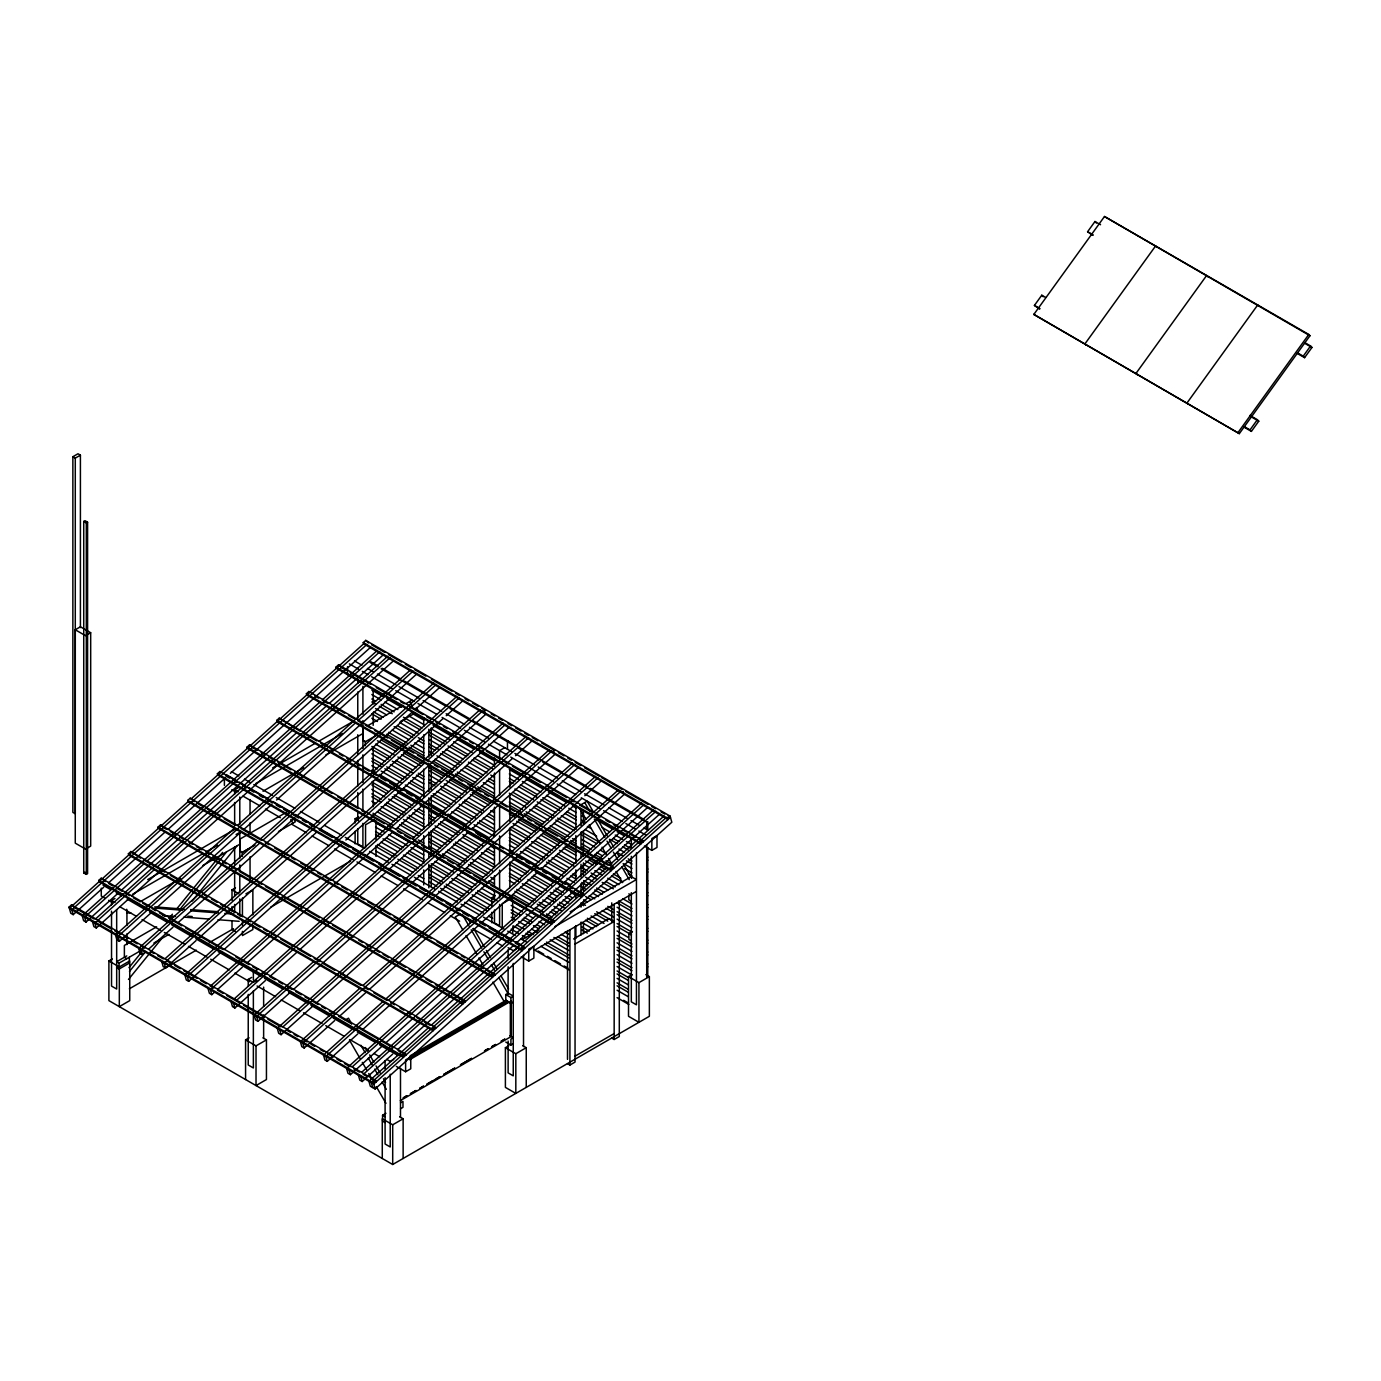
<?xml version="1.0" encoding="UTF-8"?>
<svg xmlns="http://www.w3.org/2000/svg" width="1381" height="1381" viewBox="0 0 1381 1381"><rect width="100%" height="100%" fill="white"/><g stroke="black" fill="none" stroke-linecap="round" stroke-linejoin="round"><path stroke-width="1.5" d="M1039.513 309.051L1034.421 305.425L1041.775 295.223L1045.486 297.381M1092.716 235.34L1087.607 231.715L1094.978 221.512L1100.553 224.723M1033.834 314.419L1104.489 216.506L1308.791 334.461L1309.965 335.738L1239.327 433.634L1033.834 314.419L1239.327 433.634M1238.153 432.374L1308.791 334.461M1257.366 419.703L1258.764 421.188L1251.393 431.39L1250.012 429.905L1257.366 419.703L1249.943 415.405M1310.569 345.975L1311.95 347.46L1304.596 357.662L1303.215 356.177L1310.569 345.975L1304.993 342.764M128.985 967.649L141.19 952.614M169.69 917.536L172.401 914.205M176.475 909.199L222.617 852.405M129.486 971.395L145.644 951.509M179.306 910.079L226.432 852.077M128.485 979.422L162.354 937.751M192.149 901.068L236.859 846.052M103.661 887.258L73.193 914.654L70.776 913.255L69.05 907.11L71.519 904.883L375.874 1080.598L376.219 1081.824L370.609 1078.596M98.724 880.439L403.062 1056.154L403.407 1057.38L99.069 881.665L98.724 880.439L101.193 878.212L405.548 1053.927L405.893 1055.153M128.398 853.769L432.736 1029.484L433.082 1030.709L128.726 854.994L128.398 853.769L130.867 851.542L435.205 1027.257L435.55 1028.482M158.055 827.098L462.411 1002.813L462.756 1004.039L158.401 828.324L158.055 827.098L160.524 824.871L464.879 1000.586L465.224 1001.812M187.73 800.41L492.085 976.125L492.43 977.368L188.075 801.653L187.73 800.41L190.198 798.201L494.553 973.916L494.899 975.141L487.424 970.826M217.404 773.74L521.742 949.455L522.087 950.68L217.749 774.965L217.404 773.74L219.872 771.53L524.228 947.245L524.573 948.471M247.078 747.069L551.416 922.784L551.761 924.01L247.406 748.295L247.078 747.069L249.547 744.842L553.885 920.557L554.23 921.8L541.162 914.239M276.735 720.399L581.09 896.114L581.436 897.339L277.08 721.624L276.735 720.399L279.204 718.172L583.559 893.887L583.904 895.112M306.409 693.728L610.765 869.443L611.11 870.669L306.755 694.954L306.409 693.728L308.878 691.501L613.233 867.216L613.578 868.442M336.084 667.058L640.421 842.773L640.767 843.998L336.429 668.283L336.084 667.058L338.552 664.831L642.907 840.546L643.253 841.771L639.507 839.613M363.272 642.597L667.627 818.312L667.972 819.554L363.617 643.822L363.272 642.597L365.758 640.387L670.096 816.102L671.822 822.23L375.114 1088.97L370.298 1086.191L368.917 1081.271M71.001 906.903L188.075 801.653M191.286 798.77L364.498 643.045M73.417 908.284L366.897 644.444M108.46 882.925L164.598 832.467M167.809 829.584L225.552 777.676M230.351 773.343L369.884 647.913M319.581 702.359L82.221 915.741L83.602 920.661L86.019 922.059L118.093 893.214M322.791 699.476L377.324 650.451M143.987 863.798L84.638 917.139L86.019 922.059M147.18 860.915L379.74 651.849M121.304 890.331L296.121 733.173M299.314 730.29L326.589 705.795M329.8 702.912L382.71 655.319M95.703 918.797L387.595 656.389M154.24 869.719L94.909 923.06L96.29 927.98L128.364 899.152M157.451 866.836L389.994 657.788M131.575 896.269L392.981 661.257M234.269 828.324L115.59 935.006L116.971 939.926L119.387 941.324L151.461 912.478M237.48 825.441L410.692 669.716M355.366 723.023L118.006 936.404L119.387 941.324M358.577 720.14L413.109 671.114M154.672 909.596L241.278 831.742M244.472 828.859L271.746 804.346M276.563 800.031L416.078 674.584M140.292 946.9L257.367 841.65M260.577 838.768L433.789 683.06M142.709 948.298L259.783 843.049M262.994 840.166L436.206 684.458M138.687 948.35L140.068 953.27L142.485 954.651L145.696 951.768M148.906 948.885L172.953 927.255M177.769 922.94L294.844 817.69M298.054 814.807L411.918 712.441M415.129 709.558L439.175 687.928M164.995 958.794L456.887 696.404M459.303 697.785L164.201 963.075L165.582 967.995L196.05 940.599M199.261 937.716L316.335 832.467M319.546 829.584L443.042 718.569M446.253 715.686L462.29 701.255M479.984 709.73L184.899 975.021L186.262 979.94L188.679 981.321L220.753 952.493M424.658 763.037L187.298 976.419L188.679 981.321M427.868 760.154L482.401 711.129M223.964 949.61L341.038 844.361M345.854 840.028L485.387 714.598L484.006 709.679M211.207 985.482L503.081 723.074M212.001 988.313L329.092 883.063M332.286 880.18L505.498 724.455M207.996 988.364L209.377 993.267L211.776 994.665L214.987 991.782M218.198 988.9L242.262 967.27M247.061 962.954L364.135 857.687M367.346 854.804L393.015 831.742M396.209 828.859L508.484 727.942M234.304 998.808L409.104 841.65M412.315 838.768L526.196 736.401M236.703 1000.207L528.595 737.799M231.093 1001.691L232.474 1006.611L234.874 1008.009L265.359 980.614M270.158 976.281L297.433 951.768M300.644 948.885L385.644 872.481M388.838 869.598L512.334 758.566M515.545 755.683L531.581 741.269M255.796 1013.585L313.539 961.677M316.732 958.794L549.293 749.745M258.212 1014.983L375.287 909.734M378.498 906.851L551.692 751.126M254.19 1015.035L255.571 1019.938L257.988 1021.336L290.062 992.507M293.273 989.625L410.347 884.375M413.54 881.492L468.073 832.467M471.284 829.584L554.679 754.613L553.298 749.693M455.316 868.321L277.288 1028.362L278.669 1033.281L281.085 1034.68L313.159 1005.834M458.527 865.438L572.39 763.072M282.915 1026.877L574.807 764.47M316.37 1002.951L577.776 767.94M359.733 988.364L300.385 1041.706L301.766 1046.625L304.183 1048.006L334.651 1020.611M362.944 985.482L595.487 776.415M480.83 883.063L302.802 1043.104L304.183 1048.006M484.023 880.18L597.904 777.814M339.467 1016.295L366.725 991.782M369.935 988.9L581.643 798.581M584.836 795.698L600.873 781.283M325.087 1053.599L382.83 1001.691M386.041 998.808L560.841 841.65M564.052 838.768L618.584 789.742M327.504 1054.998L385.247 1003.089M388.458 1000.207L621.001 791.14M323.482 1055.032L324.863 1059.952L327.28 1061.35L357.748 1033.955M362.564 1029.622L479.639 924.372M482.849 921.49L537.382 872.481M540.575 869.581L623.988 794.61L623.055 791.348M348.202 1066.926L641.682 803.086M352.207 1066.892L527.024 909.734M530.235 906.851L644.098 804.484M346.596 1068.376L347.96 1073.296L350.377 1074.677L382.451 1045.849M385.662 1042.966L647.085 807.954M361.632 1072.329L536.432 915.171M539.643 912.289L653.506 809.922M364.032 1073.71L655.923 811.303M358.421 1075.212L359.802 1080.115L362.202 1081.513L392.687 1054.117M397.486 1049.784L512.955 945.985M516.166 943.102L543.441 918.589M546.634 915.707L658.91 814.773M370.522 1079.821L428.265 1027.93M431.459 1025.03L606.276 867.889M609.487 865.007L664.019 815.981M372.939 1081.219L666.436 817.379M375.114 1088.97L373.405 1082.825L375.874 1080.598M403.062 1056.154L405.548 1053.927M432.736 1029.484L435.205 1027.257M462.411 1002.813L464.879 1000.586M492.085 976.125L494.553 973.916M521.742 949.455L524.228 947.245M551.416 922.784L553.885 920.557M581.09 896.114L583.559 893.887M610.765 869.443L613.233 867.216M640.421 842.773L642.907 840.546M667.627 818.312L670.096 816.102M80.409 455.16L75.282 458.129L75.282 813.772L72.865 812.373L72.865 456.731L77.992 453.762L80.409 455.16L80.409 627.595M83.74 521.448L85.035 520.706L87.59 522.191L87.59 873.638L86.312 874.38L83.74 872.896L83.74 521.448L86.312 522.933L87.59 522.191M75.264 629.771L80.409 626.801L90.68 632.722L90.68 846.121L85.536 849.073L75.264 843.152L75.264 629.771L85.536 635.692L90.68 632.722M83.74 872.896L85.035 872.153M234.649 794.04L234.649 789.811L238.067 787.826M272.678 767.853L315.213 743.289M318.925 741.148L354.071 720.865M255.606 783.631L342.557 733.432M367.329 725.94L402.769 705.501M405.945 703.654L412.09 700.115M263.011 791.227L303.699 767.715M325.899 754.906L362.91 733.535M365.499 741.683L362.91 740.354L365.309 741.752L376.322 735.434M400.386 721.538L414.835 713.2M111.533 904.762L111.533 900.481L114.968 898.513M147.698 879.611L234.649 829.411M132.49 894.318L202.783 853.734M206.494 851.594L217.594 845.189M236.082 834.504L239.793 832.363L239.793 858.55M286.558 812.183L239.949 839.096L239.949 850.955L242.383 852.353L255.019 845.068M139.895 901.897L180.583 878.402M202.783 865.576L239.793 844.223M239.949 850.955L242.193 852.44L250.772 847.485M278.479 831.517L295.327 821.799L293.204 818.122M156.623 926.806L124.376 945.415L124.376 957.275L126.81 958.69M169.673 919.263L173.402 917.122M645.894 974.606L649.363 976.609L649.363 1016.295L392.705 1164.494L108.892 1000.621L108.892 960.934L112.362 958.932M232.008 900.291L232.008 889.847L235.478 887.845M355.124 822.955L355.124 818.778L358.594 816.758M126.776 955.876L116.677 961.728L119.077 963.109L140.051 951.043M153.878 943.05L168.931 934.367M508.432 741.165L507.466 741.735L507.466 749.141M119.318 966.959L129.745 960.934L129.745 1000.621L119.318 1006.645L119.318 966.959L108.892 960.934M245.904 893.87L252.861 889.847L252.861 914.913M374.251 819.779L365.551 824.785L365.551 847.779M116.677 967.649L119.077 969.048L129.348 963.109L129.348 957.188M504.721 747.673L499.594 750.625L499.594 758.532M129.348 988.813L196.309 950.163M209.325 942.636L233.493 928.688M270.693 907.213L350.67 861.036M258.506 969.03L253.362 972L253.362 979.906M248.235 985.827L248.235 979.405L251.653 977.42M256.78 980.389L253.362 982.374L248.235 979.405M579.985 805.33L587.167 801.187L593.519 812.201M460.046 914.187L455.281 916.932L462.808 929.965M245.576 1079.545L245.576 1039.858L249.063 1037.839M491.809 906.04L491.809 897.685L495.296 895.682M256.02 1045.866L266.447 1039.858L266.447 1079.545L256.02 1085.57L256.02 1045.866L245.576 1039.858M512.679 897.685L502.252 903.709L502.252 928.774M542.768 762.105L646.809 822.178L647.775 821.609L647.775 830.085L643.995 828.065M345.302 1020.024L348.478 1018.194L351.654 1023.701M646.809 848.849L647.775 848.297M651.849 850.385L656.993 847.433L656.993 835.574L651.849 838.543L651.849 850.385L644.426 846.104M646.809 857.739L647.775 857.187M646.809 860.708L647.775 860.139M522.087 939.632L538.745 930.017M570.18 911.857L631.238 876.607L636.365 879.576L554.972 926.565M646.809 869.598L647.775 869.029M646.809 872.568L647.775 871.998M516.684 948.678L513.249 950.646L508.122 947.694M646.809 881.458L647.775 880.888M646.809 884.41L647.775 883.857M534.62 950.18L636.365 891.436M631.376 895.181L628.804 893.887M528.733 961.072L533.877 958.103L533.877 946.261L528.733 949.213L528.733 961.072L521.276 956.757M646.809 893.317L647.775 892.747M646.809 896.269L647.775 895.717M573.633 938.959L609.038 918.52L614.165 921.49L575.048 944.069M646.809 905.159L647.775 904.607M646.809 908.128L647.775 907.559M505.791 994.562L508.208 993.163L513.335 996.133L510.918 997.531L505.791 994.562L505.791 1000.483L510.918 1003.452L513.335 1002.054M393.637 1059.4L390.219 1061.385L386.801 1059.4M646.809 917.019L647.775 916.449M410.14 1055.792L506.275 1000.207M409.225 1057.397L507.19 1000.742M646.809 919.988L647.775 919.418M408.655 1059.21L508.484 1001.484L408.586 1059.158M409.57 1059.745L509.399 1002.019M631.324 940.858L628.907 939.46L628.907 933.539L632.429 931.502M646.809 928.878L647.775 928.308M646.809 931.83L647.775 931.277M405.617 1071.76L410.761 1068.79L410.761 1056.931L405.617 1059.9L405.617 1071.76L396.33 1066.391M646.809 940.72L647.775 940.168M646.809 943.689L647.775 943.137M646.809 952.579L647.775 952.027M646.809 955.548L647.775 954.979M410.502 1093.7L416.044 1090.489L410.433 1093.666M427.143 1084.085L440.073 1076.593L436.327 1078.699M443.784 1074.47L454.867 1068.048L443.733 1074.435M488.149 1048.818L484.455 1050.941L488.132 1048.8M427.074 1084.05L432.633 1080.84M400.335 1100.64L511.246 1036.51L511.246 1000.949M400.576 1102.832L402.976 1101.434L402.976 1107.355L400.576 1108.753M384.988 1122.563L382.572 1121.165L382.572 1115.244L385.938 1113.293M646.809 964.439L647.775 963.869M526.247 1087.382L526.247 1047.696L515.821 1053.72L515.821 1093.407L505.394 1087.382L505.394 1047.696L508.864 1045.676M649.363 976.609L638.937 982.633L638.937 1022.32L628.51 1016.295L628.51 976.609L631.98 974.606M505.791 1042.068L510.918 1045.037L513.335 1043.639M646.809 967.408L647.775 966.838M646.809 976.298L647.775 975.728M382.278 1158.469L382.278 1118.765L392.705 1124.79L403.131 1118.765L403.131 1158.469M575.048 1056.154L614.165 1033.575M567.505 1063.646L569.921 1065.044L575.048 1062.075L575.048 926.824M611.748 1038.098L614.165 1039.496L619.292 1036.527L619.292 901.292M146.265 906.229L150.494 906.557M154.707 906.885L184.277 909.13M190.613 909.613L218.077 911.702M226.519 912.34L230.748 912.668M155.035 908.111L182.516 910.2M190.958 910.839L218.44 912.945M224.792 913.411L233.251 914.067M187.971 916.224L192.201 916.535M130.971 913.1L126.724 912.772L126.724 909.25M162.803 915.517L175.525 916.483M184.018 917.122L209.463 919.073M217.956 919.711L239.172 921.317M1309.965 335.738L1104.489 216.506M1304.51 343.179L1311.95 347.46M1087.607 231.715L1093.182 234.925M1297.639 352.966L1303.215 356.177M1297.156 353.381L1304.596 357.662M1251.324 416.889L1258.764 421.188M1034.421 305.425L1039.997 308.654M1244.436 426.677L1250.012 429.905M1243.97 427.092L1251.393 431.39M72.865 456.731L75.282 458.129M368.503 642.994L365.758 640.387M371.696 644.841L384.764 652.384M388.493 654.542L401.578 662.086M405.306 664.244L410.899 667.472M414.645 669.63L425.849 676.103M431.442 679.331L451.984 691.19M455.713 693.348L459.459 695.506M465.052 698.734L468.78 700.892M472.526 703.05L478.119 706.295M481.865 708.436L485.594 710.594M491.187 713.839L494.933 715.997M498.662 718.155L502.391 720.295M508.001 723.54L511.73 725.698M515.476 727.856L521.069 731.084M524.797 733.242L528.543 735.4M532.272 737.558L537.882 740.786M541.611 742.943L554.679 750.487M558.407 752.645L564.018 755.873M567.746 758.031L571.475 760.189M575.221 762.347L580.814 765.575M584.56 767.732L599.509 776.364M601.356 777.434L621.899 789.293M625.628 791.451L648.034 804.381M651.78 806.539L655.509 808.696M661.102 811.924L664.848 814.082M668.024 815.929L670.441 817.328L373.75 1084.05L69.395 908.335M370.954 661.792L378.377 666.091M382.105 668.231L400.68 678.951M404.391 681.092L469.419 718.638M473.131 720.796L562.309 772.272M566.037 774.413L586.459 786.221M590.188 788.361L644.064 819.468M369.97 662.362L377.41 666.643M381.121 668.784L446.149 706.33M449.861 708.488L514.889 746.016M518.6 748.174L539.039 759.964M354.485 660.929L361.908 665.21M367.467 668.421L373.043 671.632M377.41 674.049L395.984 684.786M399.005 686.633L419.41 698.406M423.121 700.547L441.661 711.267M446.149 713.735L464.724 724.473M469.488 727.321L488.874 738.421M493.604 741.252L512.161 751.955M514.889 753.439L534.43 764.815M538.158 766.973L557.631 778.107M562.291 780.904L580.866 791.624M584.577 793.764L604.067 804.916M608.71 807.695L627.285 818.415M630.996 820.573L639.368 825.303M349.358 663.898L358.628 669.25M362.34 671.39L367.898 674.601M371.61 676.742L392.014 688.515M395.726 690.673L414.283 701.375M417.977 703.516L436.534 714.219M442.093 717.43L460.65 728.15M464.361 730.29L484.766 742.063M488.46 744.204L507.017 754.924M510.728 757.064L553.436 781.715M557.164 783.873L575.722 794.593M581.297 797.804L599.855 808.524M603.583 810.664L622.14 821.384M625.852 823.525L635.139 828.893M638.851 831.034L646.291 835.315M340.762 667.144L346.372 670.372M350.101 672.53L370.643 684.389M376.236 687.617L396.779 699.476M400.507 701.634L404.253 703.792M409.846 707.02L422.914 714.564M426.66 716.722L430.389 718.88M435.982 722.108L439.728 724.265M443.456 726.423L447.185 728.581M452.795 731.809L456.524 733.967M460.27 736.125L465.863 739.37M469.592 741.511L473.338 743.668M477.066 745.826L482.677 749.072M486.405 751.212L499.473 758.773M503.202 760.931L508.812 764.159M512.541 766.317L525.609 773.861M529.355 776.018L540.558 782.475M546.151 785.72L566.693 797.579M570.422 799.737L574.168 801.895M579.761 805.123L592.829 812.667M596.575 814.825L600.303 816.982M605.896 820.21L609.642 822.368M613.371 824.526L618.981 827.754M622.71 829.912L626.439 832.07M630.185 834.228L635.778 837.456M371.834 690.103L382.986 696.542M386.697 698.682L401.56 707.262M412.712 713.701L423.863 720.14M433.151 725.491L451.725 736.228M457.301 739.439L474.011 749.089M479.587 752.317L494.45 760.896M509.313 769.476L520.464 775.915M526.04 779.126L542.768 788.793M548.326 792.004L566.918 802.724M572.494 805.952L576.205 808.092M596.644 819.9L613.354 829.549M617.083 831.69L624.505 835.988M371.834 694.539L381.121 699.908M384.833 702.049L397.849 709.558M408.983 715.997L423.863 724.576M431.286 728.875L449.861 739.595M453.589 741.752L472.164 752.472M477.74 755.683L494.45 765.35M509.313 773.93L518.6 779.281M522.329 781.439L540.903 792.159M546.479 795.37L565.053 806.107M568.765 808.248L576.205 812.546M581.781 815.757L585.492 817.897M602.22 827.547L609.642 831.845M615.218 835.056L622.641 839.355M626.37 841.495L631.946 844.723M371.834 698.993L375.546 701.134M381.121 704.362L394.12 711.871M403.425 717.222L421.999 727.96M429.422 732.241L446.149 741.89M451.725 745.119L468.452 754.768M474.011 757.996L492.603 768.716M509.313 778.366L514.889 781.594M520.464 784.805L537.192 794.455M542.768 797.683L561.342 808.403M566.918 811.614L576.205 816.982M581.781 820.21L585.492 822.351M613.354 838.44L618.93 841.65M624.505 844.879L630.081 848.089M371.834 701.962L375.546 704.103M379.257 706.243L392.273 713.753M403.425 720.192L420.135 729.841M429.422 735.21L444.285 743.789M448.014 745.93L466.588 756.667M472.164 759.878L488.874 769.528M509.313 781.335L513.042 783.476M518.6 786.704L537.192 797.424M540.903 799.564L559.478 810.302M565.053 813.513L576.205 819.951M587.357 826.39L591.068 828.531M609.642 839.251L617.083 843.549M622.641 846.76L628.217 849.988M375.546 708.539L386.697 714.978M399.696 722.487L418.288 733.225M429.422 739.646L440.574 746.085M446.149 749.313L462.877 758.963M468.452 762.174L487.027 772.911M490.738 775.052L494.45 777.192M514.889 789L533.463 799.72M537.192 801.86L555.766 812.598M561.342 815.808L576.205 824.388M585.492 829.757L596.644 836.196M618.93 849.056L624.505 852.284M373.699 711.923L382.986 717.291M397.849 725.871L414.559 735.521M418.288 737.661L423.863 740.889M429.422 744.1L438.726 749.469M442.438 751.609L461.012 762.329M466.588 765.557L483.315 775.207M488.874 778.418L494.45 781.646M513.042 792.366L529.752 802.016M535.327 805.244L553.902 815.964M557.631 818.104L576.205 828.842M581.781 832.053L600.355 842.79M617.083 852.44L622.641 855.65M628.217 858.878L631.946 861.019M371.834 713.804L381.121 719.173M394.12 726.682L412.712 737.402M418.288 740.63L423.863 743.841M429.422 747.069L434.998 750.28M440.574 753.491L459.148 764.228M464.724 767.439L481.451 777.106M487.027 780.317L494.45 784.598M509.313 793.195L527.905 803.915M533.463 807.125L552.055 817.863M555.766 820.003L574.341 830.723M581.781 835.022L596.644 843.601M626.37 860.76L631.946 863.988M371.834 718.258L377.41 721.469M392.273 730.048L408.983 739.715M414.559 742.926L423.863 748.295M429.422 751.506L433.151 753.646M436.862 755.804L457.301 767.594M461.012 769.752L477.74 779.402M483.315 782.613L494.45 789.052M509.313 797.631L526.04 807.281M529.752 809.439L548.326 820.159M553.902 823.369L570.629 833.036M581.781 839.458L594.779 846.967M600.355 850.195L605.931 853.406M624.505 864.143L631.946 868.425M388.562 732.362L407.136 743.082M410.848 745.222L423.863 752.731M434.998 759.17L453.589 769.908M457.301 772.048L475.875 782.768M481.451 785.996L494.45 793.505M509.313 802.085L522.329 809.594M526.04 811.735L544.615 822.455M550.19 825.683L568.765 836.403M572.494 838.543L576.205 840.701M581.781 843.912L591.068 849.28M596.644 852.491L602.22 855.702M624.505 868.58L631.946 872.878M386.697 734.243L405.272 744.98M408.983 747.121L423.863 755.7M433.151 761.069L451.725 771.789M455.437 773.93L474.011 784.667M477.74 786.807L494.45 796.457M509.313 805.037L520.464 811.476M524.176 813.616L542.768 824.353M548.326 827.564L565.053 837.214M570.629 840.442L576.205 843.653M581.781 846.881L589.204 851.162M594.779 854.39L602.22 858.671M605.931 860.812L611.507 864.04M628.217 873.69L631.946 875.83M314.833 695.972L318.562 698.113M322.291 700.271L327.901 703.516M331.63 705.674L344.698 713.217M348.444 715.375L354.037 718.603M357.765 720.761L361.511 722.919M365.24 725.077L370.85 728.305M374.579 730.463L387.647 738.006M391.375 740.164L413.782 753.094M417.528 755.252L428.731 761.725M434.325 764.953L438.053 767.111M441.799 769.269L454.867 776.812M458.596 778.97L462.342 781.128M467.935 784.356L471.663 786.514M475.409 788.672L481.002 791.9M484.748 794.058L488.477 796.216M494.07 799.461L497.816 801.601M501.545 803.759L507.155 807.005M510.884 809.162L514.612 811.32M518.358 813.461L523.951 816.706M527.68 818.864L531.426 821.022M535.155 823.162L540.765 826.408M544.494 828.565L557.561 836.109M561.29 838.267L566.9 841.495M570.629 843.653L583.697 851.197M587.443 853.354L607.968 865.214M381.121 739.923L397.849 749.572M403.425 752.8L421.999 763.52M429.422 767.801L444.285 776.398M449.861 779.609L466.588 789.259M472.164 792.487L490.738 803.207M509.313 813.927L514.889 817.155M518.6 819.296L537.192 830.016M542.768 833.244L559.478 842.893M565.053 846.104L576.205 852.543M589.204 860.052L596.644 864.351M600.355 866.491L605.931 869.719M613.354 874L620.794 878.299M377.41 740.734L395.984 751.471M401.56 754.682L420.135 765.402M429.422 770.771L442.438 778.28M446.149 780.42L466.588 792.228M470.3 794.368L488.874 805.106M516.753 821.194L535.327 831.914M540.903 835.125L559.478 845.863M563.189 848.003L576.205 855.512M585.492 860.881L592.915 865.162M598.491 868.39L604.067 871.601M611.507 875.899L622.641 882.321M375.546 744.117L394.12 754.837M397.849 756.978L416.423 767.715M429.422 775.224L440.574 781.646M444.285 783.804L462.877 794.524M468.452 797.752L485.163 807.402M490.738 810.612L494.45 812.753M513.042 823.49L531.616 834.21M537.192 837.438L555.766 848.158M559.478 850.299L576.205 859.966M583.628 864.247L589.204 867.458M594.779 870.686L602.22 874.967M607.778 878.195L618.93 884.634M371.834 746.413L390.409 757.133M395.984 760.361L412.712 770.011M418.288 773.222L423.863 776.45M429.422 779.661L436.862 783.959M440.574 786.1L461.012 797.907M464.724 800.048L483.315 810.768M488.874 813.996L494.45 817.207M511.177 826.856L529.752 837.594M535.327 840.805L552.055 850.454M557.631 853.682L574.341 863.332M581.781 867.613L587.357 870.841M591.068 872.982L596.644 876.21M605.931 881.561L615.218 886.93M371.834 749.382L388.562 759.032M392.273 761.173L412.712 772.98M416.423 775.121L423.863 779.402M429.422 782.63L434.998 785.841M440.574 789.069L457.301 798.719M462.877 801.929L481.451 812.667M487.027 815.878L494.45 820.176M509.313 828.755L527.905 839.475M531.616 841.616L550.19 852.353M555.766 855.564L574.341 866.301M581.781 870.582L585.492 872.723M591.068 875.951L596.644 879.162M602.22 882.39L613.354 888.812M631.221 901.206L628.804 899.808L628.804 895.855M371.834 753.819L384.833 761.328M390.409 764.556L408.983 775.276M412.712 777.417L423.863 783.856M436.862 791.365L455.437 802.085M459.148 804.243L477.74 814.963M483.315 818.173L494.45 824.612M509.313 833.192L524.176 841.771M529.752 844.999L548.326 855.719M552.055 857.86L568.765 867.527M585.492 877.177L592.915 881.458M600.355 885.756L607.778 890.055M622.641 898.634L631.946 903.985M371.834 758.273L382.986 764.694M386.697 766.852L407.136 778.642M410.848 780.8L423.863 788.309M433.151 793.661L451.725 804.398M457.301 807.609L475.875 818.329M479.587 820.487L494.45 829.066M509.313 837.646L520.464 844.084M526.04 847.295L544.615 858.015M548.326 860.173L566.918 870.893M572.494 874.121L576.205 876.262M583.628 880.543L591.068 884.841M596.644 888.052L604.067 892.35M618.93 900.93L631.946 908.439M371.834 761.224L381.121 766.593M384.833 768.734L403.425 779.471M408.983 782.682L423.863 791.261M431.286 795.56L449.861 806.28M455.437 809.508L472.164 819.157M477.74 822.368L494.45 832.018M509.313 840.615L518.6 845.966M524.176 849.194L542.768 859.914M546.479 862.055L565.053 872.792M570.629 876.003L576.205 879.214M581.781 882.442L587.357 885.653M594.779 889.951L602.22 894.232M617.083 902.811L631.946 911.408M371.834 765.678L377.41 768.889M381.121 771.047L401.56 782.837M405.272 784.978L423.863 795.715M429.422 798.926L446.149 808.576M451.725 811.804L470.3 822.524M474.011 824.664L494.45 836.472M509.313 845.051L514.889 848.262M520.464 851.49L539.039 862.21M544.615 865.438L563.189 876.158M566.918 878.299L574.341 882.597M581.781 886.878L585.492 889.036M592.915 893.317L598.491 896.545M617.083 907.265L631.946 915.845M371.834 770.115L375.546 772.272M379.257 774.413L397.849 785.133M403.425 788.361L420.135 798.011M429.422 803.379L444.285 811.959M448.014 814.1L466.588 824.82M472.164 828.048L488.874 837.697M509.313 849.505L513.042 851.645M516.753 853.786L537.192 865.594M540.903 867.734L559.478 878.454M565.053 881.682L570.629 884.893M589.204 895.613L594.779 898.841M607.778 906.35L613.354 909.561M617.083 911.719L631.946 920.298M300.091 731.257L279.204 718.172M303.837 733.415L316.905 740.958M320.634 743.116L326.244 746.361M329.973 748.502L333.701 750.66M339.312 753.905L343.04 756.063M346.769 758.221L350.515 760.361M356.108 763.607L359.837 765.765M363.583 767.922L369.176 771.15M372.922 773.308L376.65 775.466M380.379 777.624L385.99 780.852M389.718 783.01L402.786 790.553M406.532 792.711L412.125 795.939M415.854 798.097L428.939 805.641M432.667 807.799L445.735 815.342M449.464 817.5L470.006 829.36M475.616 832.588L496.142 844.447M499.887 846.605L503.616 848.763M509.226 852.008L512.955 854.149M516.684 856.306L522.294 859.552M526.023 861.709L529.752 863.85M533.498 866.008L539.091 869.253M542.837 871.411L546.565 873.552M552.158 876.797L555.904 878.955M559.633 881.113L565.243 884.341M568.972 886.498L572.701 888.656M576.447 890.814L582.04 894.042M477.74 834.228L481.451 836.368M585.492 896.442L591.068 899.652M605.931 908.232L613.354 912.53M617.083 914.671L631.946 923.25M375.546 779.678L392.273 789.328M397.849 792.556L416.423 803.276M420.135 805.416L423.863 807.557M429.422 810.785L438.726 816.154M444.285 819.365L462.877 830.085M466.588 832.242L485.163 842.962M490.738 846.173L494.45 848.331M513.042 859.051L531.616 869.771M535.327 871.929L553.902 882.649M559.478 885.86L566.918 890.158M570.629 892.299L576.205 895.527M583.628 899.808L587.357 901.966M602.22 910.545L613.354 916.967M617.083 919.125L631.946 927.704M371.834 781.974L388.562 791.624M394.12 794.852L412.712 805.572M418.288 808.8L423.863 812.011M429.422 815.222L434.998 818.45M440.574 821.66L459.148 832.398M462.877 834.538L483.315 846.329M487.027 848.486L494.45 852.768M511.177 862.417L527.905 872.084M533.463 875.295L552.055 886.015M555.766 888.173L563.189 892.454M568.765 895.682L572.494 897.823M581.781 903.191L585.492 905.332M596.644 911.771L611.507 920.35M617.083 923.561L631.946 932.14M371.834 784.943L386.697 793.523M392.273 796.733L410.848 807.471M414.559 809.611L423.863 814.98M429.422 818.191L434.998 821.402M438.726 823.559L457.301 834.279M462.877 837.507L479.587 847.157M485.163 850.368L494.45 855.737M509.313 864.316L526.04 873.966M531.616 877.194L548.326 886.844M553.902 890.055L561.342 894.353M565.053 896.493L570.629 899.722M594.779 913.652L607.778 921.162M617.083 926.53L631.48 934.851L628.907 933.539M371.834 789.38L384.833 796.889M388.562 799.047L407.136 809.767M412.712 812.977L423.863 819.416M434.998 825.855L453.589 836.575M459.148 839.803L477.74 850.523M481.451 852.664L494.45 860.173M509.313 868.77L522.329 876.262M527.905 879.49L546.479 890.21M550.19 892.368L557.631 896.649M563.189 899.877L568.765 903.088M591.068 915.966L604.067 923.475M617.083 930.967L628.217 937.406M371.834 793.833L381.121 799.202M386.697 802.413L405.272 813.133M408.983 815.291L423.863 823.87M433.151 829.221L451.725 839.959M455.437 842.099L474.011 852.819M479.587 856.047L494.45 864.627M509.313 873.206L520.464 879.645M526.04 882.856L542.768 892.523M548.326 895.734L555.766 900.015M559.478 902.173L565.053 905.384M587.357 918.261L598.491 924.7M617.083 935.42L631.946 944M371.834 796.802L381.121 802.154M384.833 804.312L403.425 815.032M407.136 817.172L423.863 826.822M431.286 831.12L449.861 841.84M453.589 843.998L472.164 854.718M477.74 857.929L494.45 867.596M509.313 876.175L518.6 881.527M522.329 883.685L540.903 894.405M546.479 897.615L553.902 901.914M557.631 904.054L565.053 908.353M585.492 920.143L596.644 926.582M617.083 938.39L631.946 946.969M371.834 801.239L375.546 803.379M381.121 806.608L399.696 817.328M403.425 819.468L421.999 830.205M429.422 834.487L446.149 844.154M451.725 847.364L468.452 857.014M472.164 859.172L492.603 870.962M509.313 880.612L514.889 883.84M520.464 887.051L537.192 896.701M542.768 899.929L550.19 904.21M553.902 906.368L561.342 910.649M581.781 922.456L592.915 928.878M617.083 942.826L631.946 951.405M379.257 809.974L397.849 820.711M401.56 822.852L420.135 833.572M429.422 838.94L442.438 846.449M448.014 849.66L466.588 860.398M470.3 862.538L488.874 873.258M516.753 889.347L535.327 900.084M539.039 902.225L546.479 906.523M552.055 909.734L557.631 912.945M581.781 926.893L589.204 931.191M617.083 947.28L631.946 955.859M377.41 811.873L394.12 821.522M399.696 824.733L418.288 835.47M429.422 841.909L440.574 848.331M446.149 851.559L464.724 862.279M468.452 864.42L487.027 875.157M490.738 877.298L494.45 879.438M514.889 891.246L533.463 901.966M537.192 904.123L544.615 908.405M550.19 911.615L555.766 914.843M581.781 929.862L587.357 933.073M617.083 950.232L631.946 958.828M373.699 814.169L392.273 824.889M397.849 828.117L414.559 837.766M418.288 839.907L423.863 843.135M429.422 846.346L438.726 851.714M442.438 853.855L461.012 864.575M466.588 867.803L483.315 877.453M488.874 880.664L494.45 883.892M513.042 894.612L529.752 904.279M535.327 907.49L542.768 911.771M546.479 913.929L552.055 917.139M617.083 954.685L631.946 963.265M251.756 747.156L257.349 750.384M261.095 752.541L264.824 754.699M268.553 756.857L274.163 760.085M277.892 762.243L290.959 769.787M294.705 771.944L317.112 784.891M320.841 787.049L332.044 793.505M337.637 796.751L358.18 808.61M361.926 810.751L365.654 812.908M371.247 816.154L384.315 823.697M388.061 825.855L391.79 828.013M397.4 831.241L401.129 833.399M404.857 835.557L410.468 838.785M414.196 840.943L417.925 843.101M421.671 845.258L427.264 848.486M431.01 850.644L434.739 852.802M438.468 854.96L444.078 858.188M447.807 860.346L453.417 863.574M457.146 865.732L460.874 867.889M464.62 870.047L470.213 873.275M473.942 875.433L487.027 882.977M490.756 885.135L528.094 906.696M617.083 959.122L631.946 967.718M375.546 822.644L386.697 829.083M392.273 832.311L408.983 841.961M414.559 845.172L423.863 850.541M429.422 853.751L433.151 855.909M436.862 858.05L455.437 868.77M461.012 871.998L477.74 881.648M483.315 884.858L494.45 891.297M511.177 900.947L524.176 908.456M529.752 911.684L537.192 915.966M542.768 919.194L548.326 922.404M565.053 932.054L568.765 934.212M617.083 962.091L631.946 970.67M375.546 827.098L384.833 832.467M388.562 834.607L407.136 845.327M410.848 847.468L423.863 854.977M434.998 861.416L453.589 872.153M457.301 874.294L475.875 885.014M481.451 888.242L494.45 895.751M511.177 905.401L522.329 911.84M526.04 913.98L533.463 918.279M539.039 921.49L544.615 924.7M561.342 934.367L568.765 938.648M617.083 966.545L631.946 975.124M355.124 818.778L358.594 820.78M491.809 897.685L497.022 900.705M628.51 976.609L638.937 982.633M375.546 831.535L381.121 834.763M386.697 837.974L403.425 847.623M408.983 850.851L423.863 859.431M431.286 863.712L449.861 874.449M455.437 877.66L472.164 887.327M477.74 890.538L492.603 899.117M511.177 909.837L520.464 915.206M524.176 917.347L531.616 921.645M537.192 924.856L540.903 927.014M557.631 936.663L568.765 943.102M617.083 970.981L628.217 977.42M375.546 834.504L379.257 836.644M382.986 838.802L401.56 849.522M407.136 852.733L423.863 862.4M429.422 865.611L448.014 876.331M451.725 878.489L472.164 890.279M475.875 892.419L492.603 902.086M511.177 912.806L516.753 916.017M522.329 919.245L529.752 923.526M533.463 925.684L539.039 928.895M553.902 937.475L568.765 946.054M617.083 973.95L628.217 980.389M381.121 842.168L397.849 851.818M403.425 855.046L421.999 865.766M429.422 870.065L444.285 878.644M449.861 881.855L468.452 892.575M472.164 894.733L490.738 905.453M511.177 917.26L514.889 919.401M518.6 921.541L526.04 925.84M531.616 929.05L537.192 932.279M550.19 939.77L568.765 950.508M617.083 978.387L628.217 984.826M377.41 844.464L395.984 855.202M401.56 858.412L418.288 868.062M429.422 874.501L442.438 882.01M446.149 884.151L464.724 894.888M470.3 898.099L488.874 908.819M516.753 924.925L524.176 929.206M527.905 931.346L533.463 934.574M546.479 942.084L568.765 954.944M617.083 982.84L628.217 989.279M375.546 846.363L394.12 857.083M397.849 859.224L416.423 869.961M429.422 877.47L440.574 883.909M444.285 886.05L462.877 896.77M468.452 899.998L487.027 910.718M513.042 925.736L520.464 930.017M526.04 933.245L529.752 935.386M544.615 943.965L568.765 957.913M617.083 985.81L628.217 992.231M375.546 850.8L390.409 859.379M395.984 862.607L412.712 872.257M418.288 875.468L423.863 878.696M429.422 881.907L436.862 886.205M440.574 888.346L461.012 900.153M464.724 902.294L483.315 913.014M488.874 916.242L492.603 918.382M511.177 929.102L518.6 933.401M522.329 935.541L526.04 937.682M540.903 946.278L568.765 962.367M617.083 990.246L628.217 996.685M231.387 771.616L238.861 775.932M244.454 779.16L250.065 782.406M253.793 784.546L272.471 795.335M276.2 797.493L294.878 808.265M300.471 811.51L319.149 822.282M324.742 825.51L341.556 835.212M345.285 837.369L363.963 848.158M369.556 851.386L388.234 862.176M391.962 864.333L410.64 875.105M414.369 877.263L434.911 889.122M438.64 891.28L457.318 902.052M461.047 904.21L479.725 914.999M483.454 917.157L503.996 928.999M507.725 931.157L515.199 935.472M520.792 938.717L526.403 941.946M538.158 950.974L543.734 954.185M547.446 956.343L551.174 958.483M554.886 960.624L560.462 963.852M564.173 965.992L567.884 968.133M623.625 1000.31L627.337 1002.451M533.463 949.386L569.076 969.945M617.083 997.652L628.821 1004.436M226.26 774.586L235.599 779.972M239.327 782.129L244.92 785.357M248.666 787.515L269.191 799.375M272.937 801.532L291.598 812.304M295.344 814.462L314.005 825.251M319.615 828.479L338.293 839.268M342.022 841.426L360.683 852.198M364.429 854.356L383.089 865.127M388.7 868.373L407.378 879.145M411.106 881.302L429.784 892.091M433.513 894.232L452.191 905.021M457.784 908.249L476.462 919.038M480.191 921.196L498.869 931.968M502.598 934.126L511.937 939.512M515.665 941.669L521.276 944.915M225.811 775.984L229.557 778.142M233.285 780.3L237.014 782.457M242.624 785.685L246.353 787.843M250.099 790.001L253.828 792.159M259.421 795.387L263.167 797.545M266.896 799.703L272.506 802.931M276.235 805.088L279.963 807.246M283.709 809.404L289.302 812.632M293.031 814.79L298.641 818.035M302.37 820.176L306.099 822.334M309.845 824.492L315.438 827.737M319.184 829.877L332.251 837.438M335.98 839.579L349.048 847.14M352.794 849.298L373.319 861.14M378.929 864.385L399.472 876.245M403.2 878.402L416.268 885.946M419.997 888.104L425.607 891.332M429.336 893.49L433.082 895.648M436.81 897.805L442.403 901.033M446.149 903.191L449.878 905.349M455.488 908.577L459.217 910.735M462.946 912.893L468.556 916.121M472.285 918.279L476.013 920.437M479.759 922.594L485.352 925.822M489.098 927.98L502.166 935.524M505.895 937.682L511.505 940.927M515.234 943.068L518.963 945.225M234.649 789.811L238.067 791.779M231.853 789.673L235.599 791.831M243.056 796.147L259.87 805.848M265.463 809.076L280.395 817.69M291.598 824.164L306.547 832.795M312.141 836.023L328.954 845.724M334.547 848.952L353.225 859.742M356.954 861.899L375.632 872.671M381.225 875.917L398.039 885.618M403.632 888.846L422.31 899.635M427.903 902.863L444.717 912.565M450.31 915.793L459.649 921.179M472.716 928.74L491.394 939.512M496.987 942.74L502.598 945.985M194.289 801.584L190.198 798.201M198.018 803.742L203.611 806.97M207.357 809.128L220.425 816.672M224.154 818.829L235.357 825.303M240.967 828.531L261.492 840.39M265.238 842.548L268.967 844.706M274.577 847.934L287.645 855.478M291.374 857.636L295.102 859.793M300.713 863.021L304.441 865.179M308.187 867.337L313.78 870.565M317.509 872.723L321.255 874.881M324.984 877.039L330.577 880.267M334.323 882.424L338.052 884.582M341.78 886.74L347.391 889.968M351.119 892.126L356.73 895.371M360.458 897.529L364.187 899.687M367.933 901.828L373.526 905.073M377.272 907.231L390.34 914.774M394.068 916.932L405.272 923.388M410.882 926.634L431.407 938.493M437.017 941.721L457.56 953.581M461.289 955.738L465.017 957.896M470.628 961.124L483.695 968.668M162.751 827.167L166.48 829.325M170.208 831.483L175.819 834.728M179.547 836.869L183.276 839.027M188.886 842.272L192.615 844.43M196.361 846.588L201.954 849.816M205.683 851.973L209.429 854.131M213.157 856.289L218.768 859.517M222.496 861.675L226.225 863.833M229.954 865.991L235.564 869.219M239.293 871.376L252.36 878.92M256.106 881.078L261.7 884.306M265.445 886.464L278.513 894.008M282.242 896.165L302.784 908.025M306.513 910.183L319.581 917.726M323.327 919.884L328.92 923.112M332.666 925.27L345.733 932.814M349.462 934.972L353.191 937.129M358.801 940.357L362.53 942.515M366.258 944.673L371.869 947.918M375.597 950.076L379.343 952.217M383.072 954.375L388.665 957.62M392.411 959.778L405.479 967.321M409.208 969.479L414.818 972.707M418.547 974.865L422.275 977.023M426.021 979.181L431.614 982.409M435.36 984.567L448.428 992.11M452.157 994.268L463.36 1000.742M509.917 1035.75L513.335 1037.718L510.918 1039.116L510.918 1045.037M522.778 1045.676L526.247 1047.696M232.008 889.847L238.965 893.87M505.394 1047.696L515.821 1053.72M140.534 858.153L130.867 851.542M144.28 860.311L164.822 872.171M170.415 875.416L190.958 887.258M194.686 889.416L198.432 891.574M204.025 894.819L207.754 896.977M211.5 899.117L217.093 902.363M220.839 904.52L224.568 906.678M228.297 908.819L233.907 912.064M237.636 914.222L241.364 916.38M246.975 919.608L250.703 921.766M254.449 923.924L260.042 927.152M263.771 929.309L267.517 931.467M271.246 933.625L276.839 936.853M280.585 939.011L293.652 946.555M297.381 948.712L310.449 956.256M314.195 958.414L319.788 961.642M323.534 963.8L334.737 970.273M340.33 973.501L360.873 985.361M364.601 987.519L368.347 989.676M373.94 992.904L387.008 1000.465M390.737 1002.606L394.483 1004.764M400.076 1008.009L403.822 1010.167M407.55 1012.308L411.279 1014.465M416.889 1017.711L420.618 1019.868M424.347 1022.009L429.957 1025.254M235.478 931.554L232.008 929.551L232.008 921.196M105.267 881.596L101.193 878.212M109.013 883.754L112.741 885.912M116.47 888.069L122.08 891.297M125.809 893.455L129.538 895.613M133.284 897.771L138.877 900.999M142.623 903.157L148.216 906.385M151.945 908.543L155.69 910.7M159.419 912.858L165.029 916.104M168.758 918.244L181.826 925.805M185.555 927.946L222.911 949.507M235.978 957.068L249.046 964.611M252.775 966.769L256.521 968.91M262.114 972.155L265.843 974.313M269.588 976.471L275.182 979.699M278.927 981.856L282.656 984.014M286.385 986.172L291.995 989.4M295.724 991.558L301.317 994.786M305.063 996.944L308.792 999.102M312.52 1001.26L318.131 1004.488M321.859 1006.645L325.605 1008.803M329.334 1010.961L334.927 1014.189M338.673 1016.347L351.741 1023.891M355.469 1026.048L377.876 1038.995M381.622 1041.136L392.825 1047.609M398.419 1050.855L402.147 1052.995M103.126 885.256L110.549 889.537M116.108 892.747L121.666 895.958M127.242 899.169L145.782 909.889M149.493 912.03L168.05 922.732M171.745 924.873L192.149 936.663M195.86 938.804L214.418 949.507M218.129 951.647L260.785 976.281M264.513 978.421L283.07 989.141M288.646 992.369L307.203 1003.089M310.932 1005.23L329.489 1015.95M333.201 1018.09L353.64 1029.881M357.351 1032.021L375.908 1042.741M379.62 1044.899L398.194 1055.619M111.533 900.481L114.968 902.466M104.973 898.185L101.279 896.045L101.279 888.138M108.685 900.326L112.396 902.466M119.819 906.747L136.512 916.38M142.07 919.591L160.628 930.311M164.339 932.451L184.743 944.224M188.455 946.365L206.995 957.085M210.706 959.225L229.246 969.928M234.822 973.139L249.65 981.701M257.073 985.999L275.648 996.719M281.223 999.93L299.781 1010.65M303.492 1012.791L322.066 1023.511M325.778 1025.651L344.352 1036.371M349.911 1039.6L368.485 1050.32M374.061 1053.53L379.62 1056.741M73.728 907.196L94.271 919.055M97.999 921.213L111.084 928.757M114.813 930.915L120.406 934.143M124.152 936.301L127.881 938.459M131.609 940.616L137.22 943.844M140.948 946.002L144.694 948.16M150.287 951.388L154.016 953.546M157.762 955.704L163.355 958.932M167.101 961.09L170.83 963.248M174.558 965.405L180.169 968.633M183.897 970.791L196.965 978.335M200.694 980.493L206.304 983.738M210.033 985.896L213.779 988.036M217.508 990.194L223.101 993.44M226.847 995.597L239.914 1003.141M243.643 1005.299L264.185 1017.158M267.914 1019.299L280.999 1026.86M286.592 1030.088L290.321 1032.246M294.067 1034.404L297.795 1036.561M303.406 1039.789L307.134 1041.947M310.863 1044.105L314.609 1046.263M320.202 1049.491L323.931 1051.649M327.677 1053.807L333.27 1057.035M336.999 1059.192L340.744 1061.35M344.473 1063.508L350.084 1066.736M353.812 1068.894L359.405 1072.122M363.151 1074.28L366.88 1076.438M69.05 907.11L373.405 1082.825M96.29 927.98L93.873 926.582L92.492 921.679M165.582 967.995L163.165 966.596L161.801 961.677M262.96 1037.839L266.447 1039.858M399.661 1116.763L403.131 1118.765M382.572 1115.244L384.988 1116.625M1258.885 306.237L1257.711 304.977L1187.073 402.889L1188.247 404.15M1207.805 276.752L1206.631 275.492L1135.993 373.388L1137.167 374.648M1156.743 247.268L1155.552 246.008L1084.914 343.904L1086.087 345.164M1094.978 221.512L1096.359 222.997M1041.775 295.223L1043.156 296.708M596.713 817.707L607.295 836.057M609.418 839.734L613.665 847.071M616.841 852.578L618.947 856.237M623.194 863.591L631.669 878.264M584.75 802.585L590.05 811.769M594.296 819.106L604.895 837.456M607.001 841.115L611.248 848.469M613.371 852.129L617.6 859.465M621.847 866.819L629.253 879.662M579.485 808.109L585.924 819.296M589.152 824.871L599.906 843.498M602.064 847.226L606.363 854.666M608.503 858.395L611.731 863.988M616.03 871.428L622.486 882.597M416.32 707.452L418.443 711.111M409.674 701.496L411.797 705.173M468.297 919.211L470.403 922.888M473.597 928.395L484.179 946.745M486.302 950.404L490.548 957.758M493.725 963.248L496.901 968.754M501.13 976.108L508.553 988.951M462.704 915.102L469.057 926.116M471.18 929.776L481.779 948.126M483.885 951.802L488.132 959.139M491.308 964.646L494.484 970.153M498.731 977.489L508.26 994.009M466.036 935.558L476.79 954.185M478.948 957.896L483.246 965.354M492.913 982.115L504.738 1002.589M290.787 819.52L292.91 823.18M365.43 1047.558L367.553 1051.234M369.676 1054.894L373.906 1062.248M376.029 1065.908L380.276 1073.244M383.452 1078.751L385.558 1082.428M360.907 1045.279L365.136 1052.615M368.313 1058.122L372.559 1065.476M374.683 1069.136L377.859 1074.642M382.088 1081.979L386.335 1089.316M349.393 1040.014L360.148 1058.64M362.305 1062.369L366.604 1069.809M368.744 1073.538L371.972 1079.131M376.271 1086.571L385.955 1103.333M338.552 664.831L338.897 666.056M308.878 691.501L309.223 692.727M371.334 1082.669L372.715 1087.572M360.838 1076.593L362.202 1081.513M348.996 1069.774L350.377 1074.677M249.547 744.842L249.892 746.085M325.899 1056.43L327.28 1061.35M219.872 771.53L220.218 772.756M279.704 1029.76L281.085 1034.68M256.607 1016.416L257.988 1021.336M233.51 1003.089L234.874 1008.009M210.413 989.745L211.776 994.665M160.524 824.871L160.869 826.097M141.104 949.748L142.485 954.651M71.519 904.883L71.864 906.109M71.812 909.734L73.193 914.654M647.775 847.451L647.775 976.574M646.809 822.178L646.809 829.584M646.722 844.792L646.722 977.489M636.451 852.854L636.451 1004.816L631.324 1001.846L631.324 892.696M631.324 839.199L631.324 847.761M631.324 856.324L631.324 877.712M614.165 904.244L614.165 1039.496M611.748 902.863L611.748 922.18M583.421 811.389L583.421 824.25M583.421 830.689L583.421 856.427M583.421 862.849L583.421 875.709M583.421 882.148L583.421 890.728M583.421 901.448L583.421 905.729M583.421 922.888L583.421 933.608M581.004 810.647L581.004 825.648M581.004 832.087L581.004 849.229M581.004 853.527L581.004 857.808M581.004 864.247L581.004 877.108M581.004 883.547L581.004 892.126M581.004 902.846L581.004 907.127M581.004 922.145L581.004 935.006M575.877 805.537L575.877 829.118M575.877 835.557L575.877 863.418M575.877 869.857L575.877 880.577M575.877 893.438L575.877 897.736M575.877 925.615L575.877 938.476M569.921 929.793L569.921 1065.044M567.505 930.552L567.505 1059.365M523.52 955.341L523.52 1046.574M513.249 963.386L513.249 1075.851L508.122 1072.882L508.122 1041.05M512.679 899.773L512.679 920.678M512.679 926.944L512.679 933.211M510.918 997.531L510.918 1003.452M510.331 1002.52L510.331 1035.992M509.865 767.922L509.865 787.187M509.865 793.609L509.865 821.419M509.865 827.84L509.865 853.527M509.865 862.089L509.865 887.776M508.122 949.817L508.122 958.293M508.122 966.786L508.122 994.372M499.594 769.562L499.594 795.249M499.594 805.952L499.594 829.498M499.594 835.919L499.594 863.729M499.594 870.151L499.594 889.416M499.594 893.697L499.594 897.978M499.594 904.4L499.594 925.805L494.467 922.836L494.467 909.993M494.467 758.048L494.467 766.61M494.467 773.032L494.467 798.701M494.467 807.264L494.467 835.091M494.467 845.793L494.467 867.199M494.467 875.744L494.467 886.447M494.467 890.728L494.467 901.43M491.809 912.306L491.809 922.767M431.252 727.822L431.252 755.7M431.252 766.42L431.252 790.001M431.252 796.44L431.252 824.319M431.252 830.741L431.252 856.479M431.252 865.058L431.252 886.498M428.835 729.22L428.835 757.081M428.835 763.52L428.835 791.399M428.835 797.821L428.835 825.7M428.835 832.139L428.835 849.298M428.835 853.579L428.835 857.86M428.835 864.299L428.835 887.879M423.708 717.671L423.708 726.251M423.708 734.83L423.708 758.411M423.708 769.131L423.708 797.01M423.708 805.589L423.708 829.17M423.708 835.609L423.708 863.488M423.708 869.909L423.708 884.928M400.49 1068.29L400.49 1117.505M392.705 1124.79L392.705 1164.494M390.219 1074.228L390.219 1146.972L385.092 1144.003L385.092 1077.681M385.092 1060.556L385.092 1069.118M375.977 820.866L375.977 839.665M375.977 845.932L375.977 856.375M373.163 688.998L373.163 703.982M373.163 712.544L373.163 725.388M373.163 746.793L373.163 772.462M373.163 781.025L373.163 806.711M373.163 813.133L373.163 817.414M365.309 741.752L365.309 745.705M363.065 728.426L363.065 740.268M362.91 686.374L362.91 714.184M362.91 720.606L362.91 748.433M362.91 754.855L362.91 782.682M362.91 789.086L362.91 810.492M362.91 823.335L362.91 846.881L357.765 843.912L357.765 828.928M357.765 679.124L357.765 683.405M357.765 691.967L357.765 719.794M357.765 734.761L357.765 754.026M357.765 760.448L357.765 786.134M357.765 792.556L357.765 807.54M357.765 811.821L357.765 820.366M355.124 831.31L355.124 843.843M347.511 666.781L347.511 674.67M263.633 987.139L263.633 1006.404M263.633 1014.949L263.633 1038.495M253.362 990.919L253.362 1067.962L248.235 1064.993L248.235 994.389M252.861 925.374L252.861 929.551L242.435 935.558L242.435 931.381M250.047 799.564L250.047 814.427M250.047 822.921L250.047 833.52M250.047 856.859L250.047 882.321M242.435 897.961L242.435 916.76M242.435 920.937L242.435 925.115M242.193 852.44L242.193 856.393M239.793 797.01L239.793 824.595M239.793 864.92L239.793 871.273M239.793 875.519L239.793 892.489M239.793 898.858L239.793 915.845M234.649 802.534L234.649 825.873M234.649 847.088L234.649 864.074M234.649 872.55L234.649 895.906M234.649 904.382L234.649 912.876M232.008 906.557L232.008 910.735M224.395 777.451L224.395 785.357M126.931 910.355L126.931 925.339M126.931 933.901L126.931 944.604M119.077 963.109L119.077 969.048M116.677 909.872L116.677 989.038L111.533 986.069L111.533 911.184M86.312 522.933L86.312 874.38M406.808 1095.841L403.114 1097.981L406.722 1095.789M423.449 1086.226L419.738 1088.366L423.38 1086.191M471.508 1058.433L460.408 1064.837L471.473 1058.416M495.537 1044.537L491.843 1046.677L495.537 1044.519M504.79 1039.185L501.079 1041.326L504.773 1039.185"/></g></svg>
